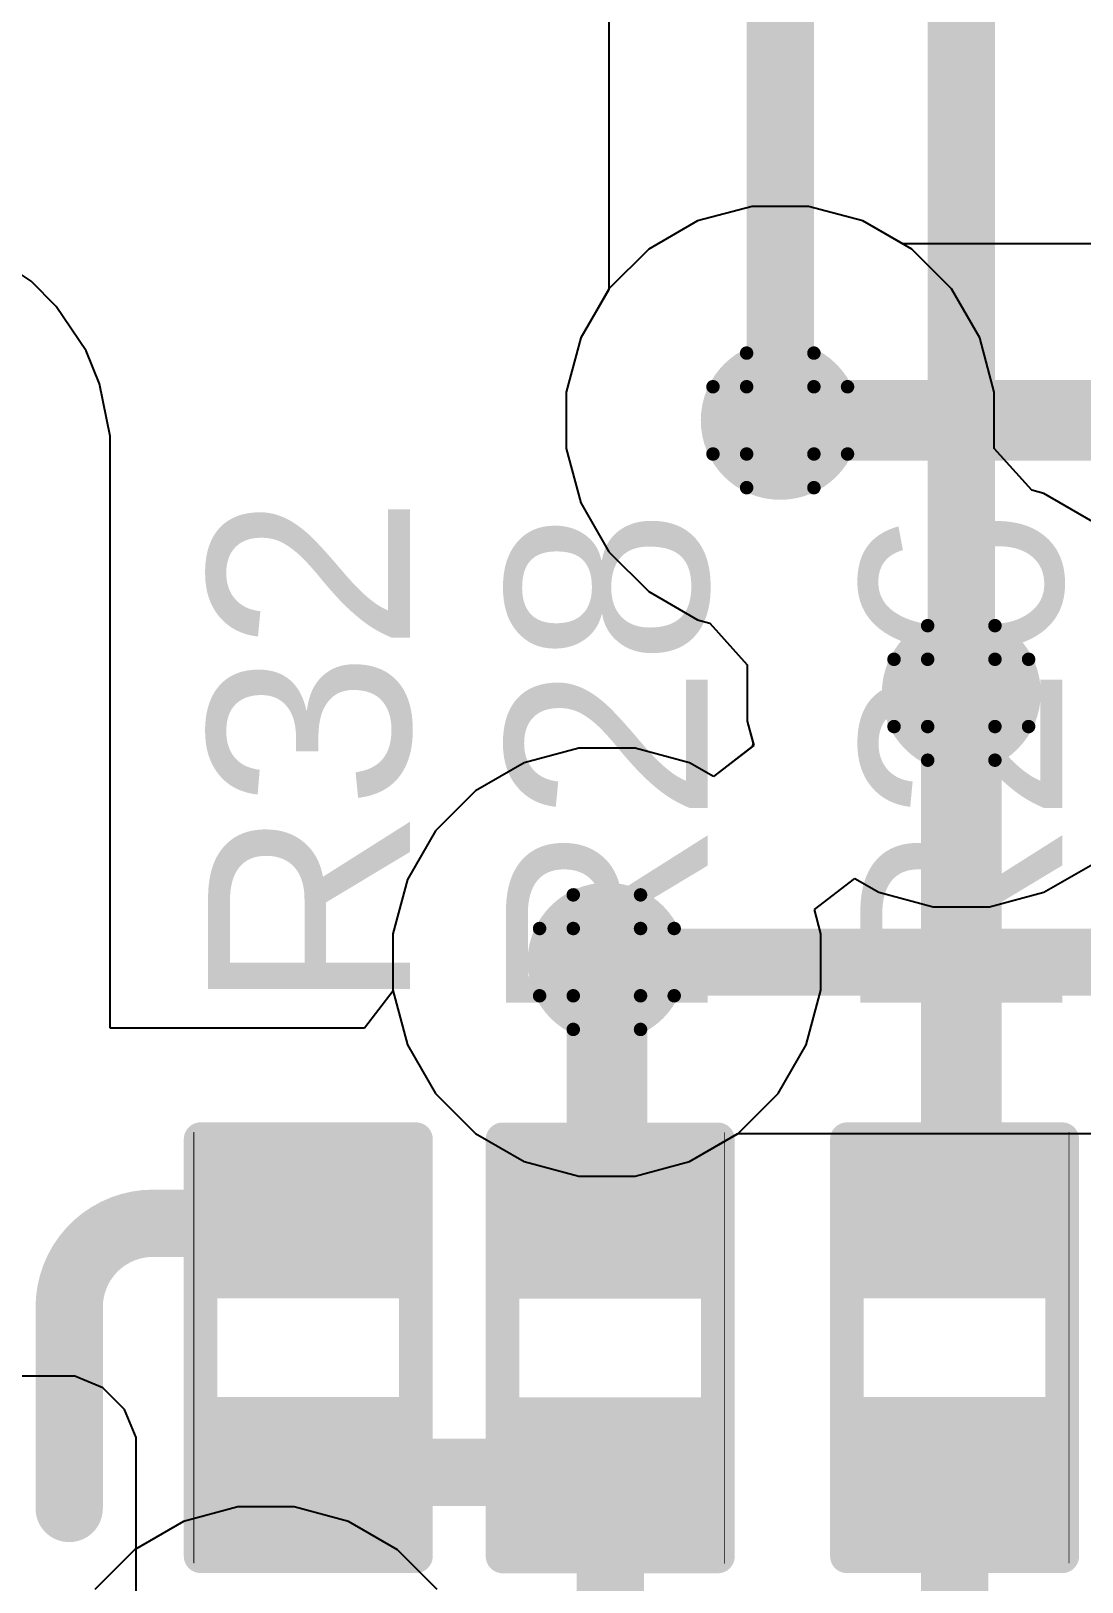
# Model space of a CAD drawing. Header units: inches. Extents: x -18 to 202, y -11 to 119.
# Drawn here: x 10.13 to 14.09, y 30.41 to 36.27 of the extents above; entities that cross this region are included whole.
import ezdxf

# ---------------------------------------------------------------- set-up
doc = ezdxf.new("R2010")
doc.units = ezdxf.units.IN
for name, color, linetype in [('Board Outline', 216, 'Continuous'), ('Bottom Layer', 5, 'Continuous'), ('Drill Drawing', 1, 'Continuous'), ('Ground', 16, 'Continuous'), ('Power', 76, 'Continuous'), ('Top Layer', 1, 'Continuous'), ('Top Overlay', 2, 'Continuous'), ('Top Paste', 8, 'Continuous'), ('Top Solder', 216, 'Continuous'), ('Via Holes', 16, 'Continuous')]:
    doc.layers.add(name, color=color, linetype=linetype)
doc.styles.add('Arial', font='', dxfattribs={"height": 0.2})
doc.styles.get('Arial').set_extended_font_data('Arial')

# ---------------------------------------------------------------- blocks, each defined once
blk = doc.blocks.new('R___0402_25')
at = {"layer": 'Top Layer'}
for points in [[(-0.6985, -0.3175), (-0.6985, 0.3175), (-0.2413, 0.3175), (-0.2413, -0.3175)], [(0.2413, -0.3175), (0.2413, 0.3175), (0.6985, 0.3175), (0.6985, -0.3175)]]:
    blk.add_hatch(color=1, dxfattribs=at).paths.add_polyline_path(points)
at = {"layer": 'Top Paste'}
for points in [[(-0.6985, -0.3175), (-0.6985, 0.3175), (-0.2413, 0.3175), (-0.2413, -0.3175)], [(0.2413, -0.3175), (0.2413, 0.3175), (0.6985, 0.3175), (0.6985, -0.3175)]]:
    blk.add_hatch(color=8, dxfattribs=at).paths.add_polyline_path(points)
at = {"layer": 'Top Solder'}
for points in [[(-0.7535, -0.3725), (-0.7535, 0.3725), (-0.1863, 0.3725), (-0.1863, -0.3725)], [(0.1863, -0.3725), (0.1863, 0.3725), (0.7535, 0.3725), (0.7535, -0.3725)]]:
    blk.add_hatch(color=216, dxfattribs=at).paths.add_polyline_path(points)
at = {"layer": 'Top Overlay'}
for points in [[(-0.7874, -0.4064, 0.127, 0.127, 0), (-0.7874, 0.4064, 0.127, 0.127, 0)], [(0.7874, 0.4064, 0.127, 0.127, 0), (-0.7874, 0.4064, 0.127, 0.127, 0)], [(0.7874, -0.4064, 0.127, 0.127, 0), (0.7874, 0.4064, 0.127, 0.127, 0)], [(0.7874, -0.4064, 0.127, 0.127, 0), (-0.7874, -0.4064, 0.127, 0.127, 0)], [(0.8128, -0.4318, 0.00323, 0.00323, 0), (-0.8128, -0.4318, 0.00323, 0.00323, 0)]]:
    blk.add_lwpolyline(points, format="xyseb", dxfattribs=at)
for points in [[(-0.8191, 0.4064, 0.0635, 0.0635, 1), (-0.7556, 0.4064, 0.0635, 0.0635, 1)], [(-0.8191, 0.4064, 0.0635, 0.0635, 1), (-0.7556, 0.4064, 0.0635, 0.0635, 1)], [(0.7556, 0.4064, 0.0635, 0.0635, 1), (0.8191, 0.4064, 0.0635, 0.0635, 1)], [(0.7556, 0.4064, 0.0635, 0.0635, 1), (0.8191, 0.4064, 0.0635, 0.0635, 1)], [(-0.8192, -0.4064, 0.0635, 0.0635, 1), (-0.7557, -0.4064, 0.0635, 0.0635, 1)], [(-0.8192, -0.4064, 0.0635, 0.0635, 1), (-0.7557, -0.4064, 0.0635, 0.0635, 1)], [(0.7556, -0.4064, 0.0635, 0.0635, 1), (0.8191, -0.4064, 0.0635, 0.0635, 1)], [(0.7556, -0.4064, 0.0635, 0.0635, 1), (0.8191, -0.4064, 0.0635, 0.0635, 1)], [(-0.8136, -0.4318, 0.00161, 0.00161, 1), (-0.812, -0.4318, 0.00161, 0.00161, 1)], [(0.812, -0.4318, 0.00161, 0.00161, 1), (0.8136, -0.4318, 0.00161, 0.00161, 1)]]:
    blk.add_lwpolyline(points, format="xyseb", close=True, dxfattribs=at)
blk = doc.blocks.new('R___0402_29')
at = {"layer": 'Top Layer'}
for points in [[(-0.6985, -0.3175), (-0.6985, 0.3175), (-0.2413, 0.3175), (-0.2413, -0.3175)], [(0.2413, -0.3175), (0.2413, 0.3175), (0.6985, 0.3175), (0.6985, -0.3175)]]:
    blk.add_hatch(color=1, dxfattribs=at).paths.add_polyline_path(points)
at = {"layer": 'Top Paste'}
for points in [[(-0.6985, -0.3175), (-0.6985, 0.3175), (-0.2413, 0.3175), (-0.2413, -0.3175)], [(0.2413, -0.3175), (0.2413, 0.3175), (0.6985, 0.3175), (0.6985, -0.3175)]]:
    blk.add_hatch(color=8, dxfattribs=at).paths.add_polyline_path(points)
at = {"layer": 'Top Solder'}
for points in [[(-0.7535, -0.3725), (-0.7535, 0.3725), (-0.1863, 0.3725), (-0.1863, -0.3725)], [(0.1863, -0.3725), (0.1863, 0.3725), (0.7535, 0.3725), (0.7535, -0.3725)]]:
    blk.add_hatch(color=216, dxfattribs=at).paths.add_polyline_path(points)
at = {"layer": 'Top Overlay'}
for points in [[(-0.7874, 0.4064, 0.127, 0.127, 0), (-0.7874, -0.4064, 0.127, 0.127, 0)], [(-0.7874, 0.4064, 0.127, 0.127, 0), (0.7874, 0.4064, 0.127, 0.127, 0)], [(0.7874, 0.4064, 0.127, 0.127, 0), (0.7874, -0.4064, 0.127, 0.127, 0)], [(-0.7874, -0.4064, 0.127, 0.127, 0), (0.7874, -0.4064, 0.127, 0.127, 0)], [(0.8128, -0.4318, 0.00323, 0.00323, 0), (-0.8128, -0.4318, 0.00323, 0.00323, 0)]]:
    blk.add_lwpolyline(points, format="xyseb", dxfattribs=at)
for points in [[(-0.8191, 0.4064, 0.0635, 0.0635, 1), (-0.7556, 0.4064, 0.0635, 0.0635, 1)], [(-0.8191, 0.4064, 0.0635, 0.0635, 1), (-0.7556, 0.4064, 0.0635, 0.0635, 1)], [(0.7556, 0.4064, 0.0635, 0.0635, 1), (0.8191, 0.4064, 0.0635, 0.0635, 1)], [(0.7556, 0.4064, 0.0635, 0.0635, 1), (0.8191, 0.4064, 0.0635, 0.0635, 1)], [(-0.8191, -0.4064, 0.0635, 0.0635, 1), (-0.7556, -0.4064, 0.0635, 0.0635, 1)], [(-0.8191, -0.4064, 0.0635, 0.0635, 1), (-0.7556, -0.4064, 0.0635, 0.0635, 1)], [(0.7557, -0.4064, 0.0635, 0.0635, 1), (0.8192, -0.4064, 0.0635, 0.0635, 1)], [(0.7557, -0.4064, 0.0635, 0.0635, 1), (0.8192, -0.4064, 0.0635, 0.0635, 1)], [(-0.8136, -0.4318, 0.00161, 0.00161, 1), (-0.812, -0.4318, 0.00161, 0.00161, 1)], [(0.812, -0.4318, 0.00161, 0.00161, 1), (0.8136, -0.4318, 0.00161, 0.00161, 1)]]:
    blk.add_lwpolyline(points, format="xyseb", close=True, dxfattribs=at)
blk = doc.blocks.new('R___0402_31')
at = {"layer": 'Top Layer'}
for points in [[(-0.6985, -0.3175), (-0.6985, 0.3175), (-0.2413, 0.3175), (-0.2413, -0.3175)], [(0.2413, -0.3175), (0.2413, 0.3175), (0.6985, 0.3175), (0.6985, -0.3175)]]:
    blk.add_hatch(color=1, dxfattribs=at).paths.add_polyline_path(points)
at = {"layer": 'Top Paste'}
for points in [[(-0.6985, -0.3175), (-0.6985, 0.3175), (-0.2413, 0.3175), (-0.2413, -0.3175)], [(0.2413, -0.3175), (0.2413, 0.3175), (0.6985, 0.3175), (0.6985, -0.3175)]]:
    blk.add_hatch(color=8, dxfattribs=at).paths.add_polyline_path(points)
at = {"layer": 'Top Solder'}
for points in [[(-0.7535, -0.3725), (-0.7535, 0.3725), (-0.1863, 0.3725), (-0.1863, -0.3725)], [(0.1863, -0.3725), (0.1863, 0.3725), (0.7535, 0.3725), (0.7535, -0.3725)]]:
    blk.add_hatch(color=216, dxfattribs=at).paths.add_polyline_path(points)
at = {"layer": 'Top Overlay'}
for points in [[(-0.7874, 0.4064, 0.127, 0.127, 0), (-0.7874, -0.4064, 0.127, 0.127, 0)], [(-0.7874, 0.4064, 0.127, 0.127, 0), (0.7874, 0.4064, 0.127, 0.127, 0)], [(0.7874, 0.4064, 0.127, 0.127, 0), (0.7874, -0.4064, 0.127, 0.127, 0)], [(-0.7874, -0.4064, 0.127, 0.127, 0), (0.7874, -0.4064, 0.127, 0.127, 0)], [(-0.8128, -0.4318, 0.00323, 0.00323, 0), (0.8128, -0.4318, 0.00323, 0.00323, 0)]]:
    blk.add_lwpolyline(points, format="xyseb", dxfattribs=at)
for points in [[(-0.8191, 0.4064, 0.0635, 0.0635, 1), (-0.7556, 0.4064, 0.0635, 0.0635, 1)], [(-0.8191, 0.4064, 0.0635, 0.0635, 1), (-0.7556, 0.4064, 0.0635, 0.0635, 1)], [(0.7556, 0.4064, 0.0635, 0.0635, 1), (0.8191, 0.4064, 0.0635, 0.0635, 1)], [(0.7556, 0.4064, 0.0635, 0.0635, 1), (0.8191, 0.4064, 0.0635, 0.0635, 1)], [(-0.8191, -0.4064, 0.0635, 0.0635, 1), (-0.7556, -0.4064, 0.0635, 0.0635, 1)], [(-0.8191, -0.4064, 0.0635, 0.0635, 1), (-0.7556, -0.4064, 0.0635, 0.0635, 1)], [(0.7557, -0.4064, 0.0635, 0.0635, 1), (0.8192, -0.4064, 0.0635, 0.0635, 1)], [(0.7557, -0.4064, 0.0635, 0.0635, 1), (0.8192, -0.4064, 0.0635, 0.0635, 1)], [(-0.8136, -0.4318, 0.00161, 0.00161, 1), (-0.812, -0.4318, 0.00161, 0.00161, 1)], [(0.812, -0.4318, 0.00161, 0.00161, 1), (0.8136, -0.4318, 0.00161, 0.00161, 1)]]:
    blk.add_lwpolyline(points, format="xyseb", close=True, dxfattribs=at)

msp = doc.modelspace()

# ---------------------------------------------------------------- hatches: boundary and pattern name
at = {"layer": 'Bottom Layer'}
h = msp.add_hatch(color=5, dxfattribs=at)
edge = h.paths.add_edge_path()
edge.add_arc((12.954, 34.798), 0.3, 0, 360)
h = msp.add_hatch(color=5, dxfattribs=at)
edge = h.paths.add_edge_path()
edge.add_arc((13.6375, 33.7689), 0.3, 0, 360)
h = msp.add_hatch(color=5, dxfattribs=at)
edge = h.paths.add_edge_path()
edge.add_arc((12.2995, 32.7524), 0.3, 0, 360)
at = {"layer": 'Ground'}
h = msp.add_hatch(color=16, dxfattribs=at)
edge = h.paths.add_edge_path()
edge.add_arc((12.954, 34.798), 0.3, 0, 360)
h = msp.add_hatch(color=16, dxfattribs=at)
edge = h.paths.add_edge_path()
edge.add_arc((13.6375, 33.7689), 0.3, 0, 360)
h = msp.add_hatch(color=16, dxfattribs=at)
edge = h.paths.add_edge_path()
edge.add_arc((12.2995, 32.7524), 0.3, 0, 360)
at = {"layer": 'Power'}
h = msp.add_hatch(color=76, dxfattribs=at)
edge = h.paths.add_edge_path()
edge.add_arc((12.954, 34.798), 0.3, 0, 360)
h = msp.add_hatch(color=76, dxfattribs=at)
edge = h.paths.add_edge_path()
edge.add_arc((13.6375, 33.7689), 0.3, 0, 360)
h = msp.add_hatch(color=76, dxfattribs=at)
edge = h.paths.add_edge_path()
edge.add_arc((12.2995, 32.7524), 0.3, 0, 360)
at = {"layer": 'Top Layer'}
h = msp.add_hatch(color=1, dxfattribs=at)
edge = h.paths.add_edge_path()
edge.add_arc((12.954, 34.798), 0.3, 0, 360)
h = msp.add_hatch(color=1, dxfattribs=at)
edge = h.paths.add_edge_path()
edge.add_arc((13.6375, 33.7689), 0.3, 0, 360)
h = msp.add_hatch(color=1, dxfattribs=at)
edge = h.paths.add_edge_path()
edge.add_arc((12.2995, 32.7524), 0.3, 0, 360)
at = {"layer": 'Via Holes'}
h = msp.add_hatch(color=7, dxfattribs=at)
edge = h.paths.add_edge_path()
edge.add_arc((12.954, 34.798), 0.15, 0, 360)
h = msp.add_hatch(color=7, dxfattribs=at)
edge = h.paths.add_edge_path()
edge.add_arc((13.6375, 33.7689), 0.15, 0, 360)
h = msp.add_hatch(color=7, dxfattribs=at)
edge = h.paths.add_edge_path()
edge.add_arc((12.2995, 32.7524), 0.15, 0, 360)

# ---------------------------------------------------------------- linework, layer by layer
at = {"layer": 'Board Outline'}
msp.add_lwpolyline([(44.2299, 62.3099, 0.254, 0.254, -3.535496), (7.5647, 62.2891, 0.254, 0.254, 0)], format="xyseb", dxfattribs=at)
at = {"layer": 'Bottom Layer'}
for p, q in [((12.8476, 35.606), (12.6421, 35.5509)), ((13.0604, 35.606), (12.8476, 35.606)), ((13.2659, 35.5509), (13.0604, 35.606)), ((12.6421, 35.5509), (12.4579, 35.4446)), ((13.4501, 35.4446), (13.2659, 35.5509)), ((12.4579, 35.4446), (12.3074, 35.2941)), ((13.6006, 35.2941), (13.4501, 35.4446)), ((12.3074, 35.2941), (12.2011, 35.1099)), ((13.7069, 35.1099), (13.6006, 35.2941)), ((12.2011, 35.1099), (12.146, 34.9044)), ((13.762, 34.9044), (13.7069, 35.1099)), ((12.146, 34.9044), (12.146, 34.6916)), ((13.762, 34.6916), (13.762, 34.9044)), ((12.146, 34.6916), (12.2011, 34.4861)), ((13.9039, 34.5341), (13.762, 34.6916)), ((13.9494, 34.5219), (13.9039, 34.5341)), ((14.1336, 34.4155), (13.9494, 34.5219)), ((12.2011, 34.4861), (12.3074, 34.3019)), ((12.3074, 34.3019), (12.4579, 34.1514)), ((12.4579, 34.1514), (12.6421, 34.0451)), ((12.6421, 34.0451), (12.6876, 34.0329)), ((12.6876, 34.0329), (12.8295, 33.8753)), ((12.8295, 33.8753), (12.8295, 33.6626)), ((12.8295, 33.6626), (12.8542, 33.5705)), ((12.1931, 33.5604), (11.9876, 33.5054)), ((12.4059, 33.5604), (12.1931, 33.5604)), ((12.6114, 33.5054), (12.4059, 33.5604)), ((12.8542, 33.5705), (12.7015, 33.4533)), ((11.9876, 33.5054), (11.8034, 33.399)), ((12.7015, 33.4533), (12.6114, 33.5054)), ((11.8034, 33.399), (11.6529, 33.2485)), ((11.6529, 33.2485), (11.5466, 33.0643)), ((13.9494, 33.016), (14.1336, 33.1224)), ((11.5466, 33.0643), (11.4915, 32.8588)), ((13.0828, 32.9509), (13.2355, 33.068)), ((13.2355, 33.068), (13.3256, 33.016)), ((13.3256, 33.016), (13.5311, 32.9609)), ((13.7439, 32.9609), (13.9494, 33.016)), ((13.1075, 32.8588), (13.0828, 32.9509)), ((13.5311, 32.9609), (13.7439, 32.9609)), ((11.4915, 32.8588), (11.4915, 32.646)), ((13.1075, 32.646), (13.1075, 32.8588)), ((11.4915, 32.646), (11.5466, 32.4405)), ((13.0524, 32.4405), (13.1075, 32.646)), ((11.5466, 32.4405), (11.6529, 32.2563)), ((12.9461, 32.2563), (13.0524, 32.4405)), ((11.6529, 32.2563), (11.8034, 32.1059)), ((12.7956, 32.1059), (12.9461, 32.2563)), ((11.8034, 32.1059), (11.9876, 31.9995)), ((12.6114, 31.9995), (12.7956, 32.1059)), ((11.9876, 31.9995), (12.1931, 31.9444)), ((12.4059, 31.9444), (12.6114, 31.9995)), ((12.1931, 31.9444), (12.4059, 31.9444))]:
    msp.add_line(p, q, dxfattribs=at)
at = {"layer": 'Drill Drawing'}
for points in [[(12.827, 34.925, 0.0508, 0.0508, 0), (12.827, 35.052, 0.0508, 0.0508, 0)], [(12.827, 35.052, 0.0508, 0.0508, 0), (13.081, 35.052, 0.0508, 0.0508, 0)], [(13.081, 34.925, 0.0508, 0.0508, 0), (13.081, 35.052, 0.0508, 0.0508, 0)], [(12.7, 34.671, 0.0508, 0.0508, 0), (12.7, 34.925, 0.0508, 0.0508, 0)], [(12.7, 34.925, 0.0508, 0.0508, 0), (12.827, 34.925, 0.0508, 0.0508, 0)], [(13.081, 34.925, 0.0508, 0.0508, 0), (13.208, 34.925, 0.0508, 0.0508, 0)], [(13.208, 34.671, 0.0508, 0.0508, 0), (13.208, 34.925, 0.0508, 0.0508, 0)], [(12.7, 34.671, 0.0508, 0.0508, 0), (12.827, 34.671, 0.0508, 0.0508, 0)], [(12.827, 34.544, 0.0508, 0.0508, 0), (12.827, 34.671, 0.0508, 0.0508, 0)], [(13.081, 34.671, 0.0508, 0.0508, 0), (13.208, 34.671, 0.0508, 0.0508, 0)], [(13.081, 34.544, 0.0508, 0.0508, 0), (13.081, 34.671, 0.0508, 0.0508, 0)], [(12.827, 34.544, 0.0508, 0.0508, 0), (13.081, 34.544, 0.0508, 0.0508, 0)], [(13.5105, 33.8959, 0.0508, 0.0508, 0), (13.5105, 34.0229, 0.0508, 0.0508, 0)], [(13.5105, 34.0229, 0.0508, 0.0508, 0), (13.7645, 34.0229, 0.0508, 0.0508, 0)], [(13.7645, 33.8959, 0.0508, 0.0508, 0), (13.7645, 34.0229, 0.0508, 0.0508, 0)], [(13.3835, 33.6419, 0.0508, 0.0508, 0), (13.3835, 33.8959, 0.0508, 0.0508, 0)], [(13.3835, 33.8959, 0.0508, 0.0508, 0), (13.5105, 33.8959, 0.0508, 0.0508, 0)], [(13.7645, 33.8959, 0.0508, 0.0508, 0), (13.8915, 33.8959, 0.0508, 0.0508, 0)], [(13.8915, 33.6419, 0.0508, 0.0508, 0), (13.8915, 33.8959, 0.0508, 0.0508, 0)], [(13.3835, 33.6419, 0.0508, 0.0508, 0), (13.5105, 33.6419, 0.0508, 0.0508, 0)], [(13.5105, 33.5149, 0.0508, 0.0508, 0), (13.5105, 33.6419, 0.0508, 0.0508, 0)], [(13.7645, 33.6419, 0.0508, 0.0508, 0), (13.8915, 33.6419, 0.0508, 0.0508, 0)], [(13.7645, 33.5149, 0.0508, 0.0508, 0), (13.7645, 33.6419, 0.0508, 0.0508, 0)], [(13.5105, 33.5149, 0.0508, 0.0508, 0), (13.7645, 33.5149, 0.0508, 0.0508, 0)], [(12.1725, 32.8794, 0.0508, 0.0508, 0), (12.1725, 33.0064, 0.0508, 0.0508, 0)], [(12.1725, 33.0064, 0.0508, 0.0508, 0), (12.4265, 33.0064, 0.0508, 0.0508, 0)], [(12.4265, 32.8794, 0.0508, 0.0508, 0), (12.4265, 33.0064, 0.0508, 0.0508, 0)], [(12.0455, 32.6254, 0.0508, 0.0508, 0), (12.0455, 32.8794, 0.0508, 0.0508, 0)], [(12.0455, 32.8794, 0.0508, 0.0508, 0), (12.1725, 32.8794, 0.0508, 0.0508, 0)], [(12.4265, 32.8794, 0.0508, 0.0508, 0), (12.5535, 32.8794, 0.0508, 0.0508, 0)], [(12.5535, 32.6254, 0.0508, 0.0508, 0), (12.5535, 32.8794, 0.0508, 0.0508, 0)], [(12.0455, 32.6254, 0.0508, 0.0508, 0), (12.1725, 32.6254, 0.0508, 0.0508, 0)], [(12.1725, 32.4984, 0.0508, 0.0508, 0), (12.1725, 32.6254, 0.0508, 0.0508, 0)], [(12.4265, 32.6254, 0.0508, 0.0508, 0), (12.5535, 32.6254, 0.0508, 0.0508, 0)], [(12.4265, 32.4984, 0.0508, 0.0508, 0), (12.4265, 32.6254, 0.0508, 0.0508, 0)], [(12.1725, 32.4984, 0.0508, 0.0508, 0), (12.4265, 32.4984, 0.0508, 0.0508, 0)]]:
    msp.add_lwpolyline(points, format="xyseb", dxfattribs=at)
for points in [[(12.8143, 35.052, 0.0254, 0.0254, 1), (12.8397, 35.052, 0.0254, 0.0254, 1)], [(12.8143, 35.052, 0.0254, 0.0254, 1), (12.8397, 35.052, 0.0254, 0.0254, 1)], [(13.0683, 35.052, 0.0254, 0.0254, 1), (13.0937, 35.052, 0.0254, 0.0254, 1)], [(13.0683, 35.052, 0.0254, 0.0254, 1), (13.0937, 35.052, 0.0254, 0.0254, 1)], [(12.6873, 34.925, 0.0254, 0.0254, 1), (12.7127, 34.925, 0.0254, 0.0254, 1)], [(12.6873, 34.925, 0.0254, 0.0254, 1), (12.7127, 34.925, 0.0254, 0.0254, 1)], [(12.8143, 34.925, 0.0254, 0.0254, 1), (12.8397, 34.925, 0.0254, 0.0254, 1)], [(12.8143, 34.925, 0.0254, 0.0254, 1), (12.8397, 34.925, 0.0254, 0.0254, 1)], [(13.0683, 34.925, 0.0254, 0.0254, 1), (13.0937, 34.925, 0.0254, 0.0254, 1)], [(13.0683, 34.925, 0.0254, 0.0254, 1), (13.0937, 34.925, 0.0254, 0.0254, 1)], [(13.1953, 34.925, 0.0254, 0.0254, 1), (13.2207, 34.925, 0.0254, 0.0254, 1)], [(13.1953, 34.925, 0.0254, 0.0254, 1), (13.2207, 34.925, 0.0254, 0.0254, 1)], [(12.6873, 34.671, 0.0254, 0.0254, 1), (12.7127, 34.671, 0.0254, 0.0254, 1)], [(12.6873, 34.671, 0.0254, 0.0254, 1), (12.7127, 34.671, 0.0254, 0.0254, 1)], [(12.8143, 34.671, 0.0254, 0.0254, 1), (12.8397, 34.671, 0.0254, 0.0254, 1)], [(12.8143, 34.671, 0.0254, 0.0254, 1), (12.8397, 34.671, 0.0254, 0.0254, 1)], [(13.0683, 34.671, 0.0254, 0.0254, 1), (13.0937, 34.671, 0.0254, 0.0254, 1)], [(13.0683, 34.671, 0.0254, 0.0254, 1), (13.0937, 34.671, 0.0254, 0.0254, 1)], [(13.1953, 34.671, 0.0254, 0.0254, 1), (13.2207, 34.671, 0.0254, 0.0254, 1)], [(13.1953, 34.671, 0.0254, 0.0254, 1), (13.2207, 34.671, 0.0254, 0.0254, 1)], [(12.8143, 34.544, 0.0254, 0.0254, 1), (12.8397, 34.544, 0.0254, 0.0254, 1)], [(12.8143, 34.544, 0.0254, 0.0254, 1), (12.8397, 34.544, 0.0254, 0.0254, 1)], [(13.0683, 34.544, 0.0254, 0.0254, 1), (13.0937, 34.544, 0.0254, 0.0254, 1)], [(13.0683, 34.544, 0.0254, 0.0254, 1), (13.0937, 34.544, 0.0254, 0.0254, 1)], [(13.4978, 34.0229, 0.0254, 0.0254, 1), (13.5232, 34.0229, 0.0254, 0.0254, 1)], [(13.4978, 34.0229, 0.0254, 0.0254, 1), (13.5232, 34.0229, 0.0254, 0.0254, 1)], [(13.7518, 34.0229, 0.0254, 0.0254, 1), (13.7772, 34.0229, 0.0254, 0.0254, 1)], [(13.7518, 34.0229, 0.0254, 0.0254, 1), (13.7772, 34.0229, 0.0254, 0.0254, 1)], [(13.3708, 33.8959, 0.0254, 0.0254, 1), (13.3962, 33.8959, 0.0254, 0.0254, 1)], [(13.3708, 33.8959, 0.0254, 0.0254, 1), (13.3962, 33.8959, 0.0254, 0.0254, 1)], [(13.4978, 33.8959, 0.0254, 0.0254, 1), (13.5232, 33.8959, 0.0254, 0.0254, 1)], [(13.4978, 33.8959, 0.0254, 0.0254, 1), (13.5232, 33.8959, 0.0254, 0.0254, 1)], [(13.7518, 33.8959, 0.0254, 0.0254, 1), (13.7772, 33.8959, 0.0254, 0.0254, 1)], [(13.7518, 33.8959, 0.0254, 0.0254, 1), (13.7772, 33.8959, 0.0254, 0.0254, 1)], [(13.8788, 33.8959, 0.0254, 0.0254, 1), (13.9042, 33.8959, 0.0254, 0.0254, 1)], [(13.8788, 33.8959, 0.0254, 0.0254, 1), (13.9042, 33.8959, 0.0254, 0.0254, 1)], [(13.3708, 33.6419, 0.0254, 0.0254, 1), (13.3962, 33.6419, 0.0254, 0.0254, 1)], [(13.3708, 33.6419, 0.0254, 0.0254, 1), (13.3962, 33.6419, 0.0254, 0.0254, 1)], [(13.4978, 33.6419, 0.0254, 0.0254, 1), (13.5232, 33.6419, 0.0254, 0.0254, 1)], [(13.4978, 33.6419, 0.0254, 0.0254, 1), (13.5232, 33.6419, 0.0254, 0.0254, 1)], [(13.7518, 33.6419, 0.0254, 0.0254, 1), (13.7772, 33.6419, 0.0254, 0.0254, 1)], [(13.7518, 33.6419, 0.0254, 0.0254, 1), (13.7772, 33.6419, 0.0254, 0.0254, 1)], [(13.8788, 33.6419, 0.0254, 0.0254, 1), (13.9042, 33.6419, 0.0254, 0.0254, 1)], [(13.8788, 33.6419, 0.0254, 0.0254, 1), (13.9042, 33.6419, 0.0254, 0.0254, 1)], [(13.4978, 33.5149, 0.0254, 0.0254, 1), (13.5232, 33.5149, 0.0254, 0.0254, 1)], [(13.4978, 33.5149, 0.0254, 0.0254, 1), (13.5232, 33.5149, 0.0254, 0.0254, 1)], [(13.7518, 33.5149, 0.0254, 0.0254, 1), (13.7772, 33.5149, 0.0254, 0.0254, 1)], [(13.7518, 33.5149, 0.0254, 0.0254, 1), (13.7772, 33.5149, 0.0254, 0.0254, 1)], [(12.1598, 33.0064, 0.0254, 0.0254, 1), (12.1852, 33.0064, 0.0254, 0.0254, 1)], [(12.1598, 33.0064, 0.0254, 0.0254, 1), (12.1852, 33.0064, 0.0254, 0.0254, 1)], [(12.4138, 33.0064, 0.0254, 0.0254, 1), (12.4392, 33.0064, 0.0254, 0.0254, 1)], [(12.4138, 33.0064, 0.0254, 0.0254, 1), (12.4392, 33.0064, 0.0254, 0.0254, 1)], [(12.0328, 32.8794, 0.0254, 0.0254, 1), (12.0582, 32.8794, 0.0254, 0.0254, 1)], [(12.0328, 32.8794, 0.0254, 0.0254, 1), (12.0582, 32.8794, 0.0254, 0.0254, 1)], [(12.1598, 32.8794, 0.0254, 0.0254, 1), (12.1852, 32.8794, 0.0254, 0.0254, 1)], [(12.1598, 32.8794, 0.0254, 0.0254, 1), (12.1852, 32.8794, 0.0254, 0.0254, 1)], [(12.4138, 32.8794, 0.0254, 0.0254, 1), (12.4392, 32.8794, 0.0254, 0.0254, 1)], [(12.4138, 32.8794, 0.0254, 0.0254, 1), (12.4392, 32.8794, 0.0254, 0.0254, 1)], [(12.5408, 32.8794, 0.0254, 0.0254, 1), (12.5662, 32.8794, 0.0254, 0.0254, 1)], [(12.5408, 32.8794, 0.0254, 0.0254, 1), (12.5662, 32.8794, 0.0254, 0.0254, 1)], [(12.0328, 32.6254, 0.0254, 0.0254, 1), (12.0582, 32.6254, 0.0254, 0.0254, 1)], [(12.0328, 32.6254, 0.0254, 0.0254, 1), (12.0582, 32.6254, 0.0254, 0.0254, 1)], [(12.1598, 32.6254, 0.0254, 0.0254, 1), (12.1852, 32.6254, 0.0254, 0.0254, 1)], [(12.1598, 32.6254, 0.0254, 0.0254, 1), (12.1852, 32.6254, 0.0254, 0.0254, 1)], [(12.4138, 32.6254, 0.0254, 0.0254, 1), (12.4392, 32.6254, 0.0254, 0.0254, 1)], [(12.4138, 32.6254, 0.0254, 0.0254, 1), (12.4392, 32.6254, 0.0254, 0.0254, 1)], [(12.5408, 32.6254, 0.0254, 0.0254, 1), (12.5662, 32.6254, 0.0254, 0.0254, 1)], [(12.5408, 32.6254, 0.0254, 0.0254, 1), (12.5662, 32.6254, 0.0254, 0.0254, 1)], [(12.1598, 32.4984, 0.0254, 0.0254, 1), (12.1852, 32.4984, 0.0254, 0.0254, 1)], [(12.1598, 32.4984, 0.0254, 0.0254, 1), (12.1852, 32.4984, 0.0254, 0.0254, 1)], [(12.4138, 32.4984, 0.0254, 0.0254, 1), (12.4392, 32.4984, 0.0254, 0.0254, 1)], [(12.4138, 32.4984, 0.0254, 0.0254, 1), (12.4392, 32.4984, 0.0254, 0.0254, 1)]]:
    msp.add_lwpolyline(points, format="xyseb", close=True, dxfattribs=at)
at = {"layer": 'Ground'}
for p, q in [((12.8476, 35.606), (12.6421, 35.5509)), ((13.0604, 35.606), (12.8476, 35.606)), ((13.2659, 35.5509), (13.0604, 35.606)), ((12.6421, 35.5509), (12.4579, 35.4446)), ((13.4501, 35.4446), (13.2659, 35.5509)), ((12.4579, 35.4446), (12.3074, 35.2941)), ((13.6006, 35.2941), (13.4501, 35.4446)), ((12.3074, 35.2941), (12.2011, 35.1099)), ((13.7069, 35.1099), (13.6006, 35.2941)), ((12.2011, 35.1099), (12.146, 34.9044)), ((13.762, 34.9044), (13.7069, 35.1099)), ((12.146, 34.9044), (12.146, 34.6916)), ((13.762, 34.6916), (13.762, 34.9044)), ((12.146, 34.6916), (12.2011, 34.4861)), ((13.9039, 34.5341), (13.762, 34.6916)), ((13.9494, 34.5219), (13.9039, 34.5341)), ((14.1336, 34.4155), (13.9494, 34.5219)), ((12.2011, 34.4861), (12.3074, 34.3019)), ((12.3074, 34.3019), (12.4579, 34.1514)), ((12.4579, 34.1514), (12.6421, 34.0451)), ((12.6421, 34.0451), (12.6876, 34.0329)), ((12.6876, 34.0329), (12.8295, 33.8753)), ((12.8295, 33.8753), (12.8295, 33.6626)), ((12.8295, 33.6626), (12.8542, 33.5705)), ((12.1931, 33.5604), (11.9876, 33.5054)), ((12.4059, 33.5604), (12.1931, 33.5604)), ((12.6114, 33.5054), (12.4059, 33.5604)), ((12.8542, 33.5705), (12.7015, 33.4533)), ((11.9876, 33.5054), (11.8034, 33.399)), ((12.7015, 33.4533), (12.6114, 33.5054)), ((11.8034, 33.399), (11.6529, 33.2485)), ((11.6529, 33.2485), (11.5466, 33.0643)), ((13.9494, 33.016), (14.1336, 33.1224)), ((11.5466, 33.0643), (11.4915, 32.8588)), ((13.0828, 32.9509), (13.2355, 33.068)), ((13.2355, 33.068), (13.3256, 33.016)), ((13.3256, 33.016), (13.5311, 32.9609)), ((13.7439, 32.9609), (13.9494, 33.016)), ((13.1075, 32.8588), (13.0828, 32.9509)), ((13.5311, 32.9609), (13.7439, 32.9609)), ((11.4915, 32.8588), (11.4915, 32.646)), ((13.1075, 32.646), (13.1075, 32.8588)), ((11.4915, 32.646), (11.5466, 32.4405)), ((13.0524, 32.4405), (13.1075, 32.646)), ((11.5466, 32.4405), (11.6529, 32.2563)), ((12.9461, 32.2563), (13.0524, 32.4405)), ((11.6529, 32.2563), (11.8034, 32.1059)), ((12.7956, 32.1059), (12.9461, 32.2563)), ((11.8034, 32.1059), (11.9876, 31.9995)), ((12.6114, 31.9995), (12.7956, 32.1059)), ((11.9876, 31.9995), (12.1931, 31.9444)), ((12.4059, 31.9444), (12.6114, 31.9995)), ((12.1931, 31.9444), (12.4059, 31.9444))]:
    msp.add_line(p, q, dxfattribs=at)
at = {"layer": 'Power'}
for p, q in [((12.3066, 39.3068), (12.3066, 35.2926)), ((12.3066, 35.2926), (12.2011, 35.1099)), ((12.2011, 35.1099), (12.146, 34.9044)), ((12.146, 34.9044), (12.146, 34.6916)), ((12.146, 34.6916), (12.2011, 34.4861)), ((12.2011, 34.4861), (12.3074, 34.3019)), ((12.3074, 34.3019), (12.4579, 34.1514)), ((12.4579, 34.1514), (12.6421, 34.0451)), ((12.6421, 34.0451), (12.6876, 34.0329)), ((12.6876, 34.0329), (12.8295, 33.8753)), ((12.8295, 33.8753), (12.8295, 33.6626)), ((12.8295, 33.6626), (12.8523, 33.5777)), ((12.1931, 33.5604), (11.9876, 33.5054)), ((12.4059, 33.5604), (12.1931, 33.5604)), ((12.6114, 33.5054), (12.4059, 33.5604)), ((12.8485, 33.5661), (12.7015, 33.4533)), ((12.8523, 33.5777), (12.8485, 33.5661)), ((11.9876, 33.5054), (11.8034, 33.399)), ((12.7015, 33.4533), (12.6114, 33.5054)), ((11.8034, 33.399), (11.6529, 33.2485)), ((11.6529, 33.2485), (11.5466, 33.0643)), ((11.5466, 33.0643), (11.4915, 32.8588)), ((11.4915, 32.8588), (11.4915, 32.646)), ((11.4915, 32.646), (11.5466, 32.4405)), ((11.5466, 32.4405), (11.6529, 32.2563)), ((11.6529, 32.2563), (11.8034, 32.1059)), ((11.8034, 32.1059), (11.9876, 31.9995)), ((12.6114, 31.9995), (12.7941, 32.105)), ((12.7941, 32.105), (18.7626, 32.105)), ((11.9876, 31.9995), (12.1931, 31.9444)), ((12.4059, 31.9444), (12.6114, 31.9995)), ((12.1931, 31.9444), (12.4059, 31.9444)), ((10.9061, 30.6955), (10.7006, 30.6404)), ((11.1188, 30.6955), (10.9061, 30.6955)), ((11.3243, 30.6404), (11.1188, 30.6955)), ((10.7006, 30.6404), (10.5163, 30.534)), ((11.5085, 30.534), (11.3243, 30.6404)), ((10.5163, 30.534), (10.3659, 30.3836)), ((11.659, 30.3836), (11.5085, 30.534))]:
    msp.add_line(p, q, dxfattribs=at)
for points in [[(12.954, 34.798, 0.254, 0.254, 0), (12.954, 44.8348, 0.254, 0.254, 0)], [(13.6375, 33.7689, 0.254, 0.254, 0), (13.6375, 43.5648, 0.254, 0.254, 0)], [(12.2995, 32.7524, 0.254, 0.254, 0), (18.7626, 32.7524, 0.254, 0.254, 0)]]:
    msp.add_lwpolyline(points, format="xyseb", dxfattribs=at)
for points in [[(12.8905, 34.798, 0.127, 0.127, 1), (13.0175, 34.798, 0.127, 0.127, 1)], [(13.574, 33.7689, 0.127, 0.127, 1), (13.701, 33.7689, 0.127, 0.127, 1)], [(12.236, 32.7524, 0.127, 0.127, 1), (12.363, 32.7524, 0.127, 0.127, 1)]]:
    msp.add_lwpolyline(points, format="xyseb", close=True, dxfattribs=at)
at = {"layer": 'Top Layer'}
for p, q in [((12.8476, 35.606), (12.6421, 35.5509)), ((13.0604, 35.606), (12.8476, 35.606)), ((13.2659, 35.5509), (13.0604, 35.606)), ((12.6421, 35.5509), (12.4579, 35.4446)), ((13.4163, 35.4641), (13.2659, 35.5509)), ((10.1258, 35.3235), (9.9578, 35.4358)), ((12.4579, 35.4446), (12.3074, 35.2941)), ((14.3601, 35.4641), (13.4163, 35.4641)), ((10.2208, 35.2285), (10.1258, 35.3235)), ((12.3074, 35.2941), (12.2011, 35.1099)), ((10.3331, 35.0605), (10.2208, 35.2285)), ((12.2011, 35.1099), (12.146, 34.9044)), ((10.3845, 34.9364), (10.3331, 35.0605)), ((10.3331, 35.0605), (10.3331, 35.0605)), ((10.424, 34.7382), (10.3845, 34.9364)), ((12.146, 34.9044), (12.146, 34.6916)), ((10.4239, 32.5031), (10.424, 34.7382)), ((12.146, 34.6916), (12.2011, 34.4861)), ((12.2011, 34.4861), (12.3074, 34.3019)), ((12.3074, 34.3019), (12.4579, 34.1514)), ((12.4579, 34.1514), (12.6421, 34.0451)), ((12.6421, 34.0451), (12.6876, 34.0329)), ((12.6876, 34.0329), (12.8295, 33.8753)), ((12.8295, 33.8753), (12.8295, 33.6626)), ((12.8295, 33.6626), (12.8542, 33.5705)), ((12.1931, 33.5604), (11.9876, 33.5054)), ((12.4059, 33.5604), (12.1931, 33.5604)), ((12.6114, 33.5054), (12.4059, 33.5604)), ((12.8542, 33.5705), (12.7015, 33.4533)), ((11.9876, 33.5054), (11.8034, 33.399)), ((12.7015, 33.4533), (12.6114, 33.5054)), ((11.8034, 33.399), (11.6529, 33.2485)), ((11.6529, 33.2485), (11.5466, 33.0643)), ((11.5466, 33.0643), (11.4915, 32.8588)), ((11.4915, 32.8588), (11.4915, 32.646)), ((11.492, 32.6442), (11.3838, 32.5031)), ((11.4915, 32.646), (11.492, 32.6442)), ((11.3838, 32.5031), (10.4239, 32.5031)), ((10.2336, 31.1888), (4.4127, 31.1888)), ((10.291, 31.1888), (10.2336, 31.1888)), ((10.2336, 31.1888), (10.2336, 31.1888)), ((10.397, 31.1449), (10.291, 31.1888)), ((10.4782, 31.0637), (10.397, 31.1449)), ((10.5221, 30.9577), (10.4782, 31.0637)), ((10.5221, 30.9003), (10.5221, 30.9577)), ((10.5221, 27.639), (10.5221, 30.9003))]:
    msp.add_line(p, q, dxfattribs=at)
for points in [[(12.954, 34.798, 0.3048, 0.3048, 0), (14.3601, 34.798, 0.3048, 0.3048, 0)], [(13.6375, 31.7918, 0.3048, 0.3048, 0), (13.6375, 33.7689, 0.3048, 0.3048, 0)], [(12.2995, 31.7658, 0.3048, 0.3048, 0), (12.2995, 32.7524, 0.3048, 0.3048, 0)], [(13.6121, 31.7664, 0.3048, 0.3048, 0), (13.6375, 31.7918, 0.3048, 0.3048, 0)], [(10.2695, 31.4498, 0.254, 0.254, -0.414214), (10.5863, 31.7665, 0.254, 0.254, 0)], [(10.5863, 31.7665, 0.254, 0.254, 0), (11.1721, 31.7665, 0.254, 0.254, 0)], [(10.2695, 30.6895, 0.254, 0.254, 0), (10.2695, 31.4498, 0.254, 0.254, 0)], [(11.1721, 30.826, 0.254, 0.254, 0), (11.1721, 30.8267, 0.254, 0.254, 0)], [(11.1721, 30.826, 0.254, 0.254, 0), (12.3121, 30.826, 0.254, 0.254, 0)], [(12.3121, 28.439, 0.254, 0.254, 0), (12.3121, 30.826, 0.254, 0.254, 0)], [(13.6121, 28.439, 0.254, 0.254, 0), (13.6121, 30.8266, 0.254, 0.254, 0)]]:
    msp.add_lwpolyline(points, format="xyseb", dxfattribs=at)
for points in [[(12.8778, 34.798, 0.1524, 0.1524, 1), (13.0302, 34.798, 0.1524, 0.1524, 1)], [(13.5613, 33.7689, 0.1524, 0.1524, 1), (13.7137, 33.7689, 0.1524, 0.1524, 1)], [(12.2233, 32.7524, 0.1524, 0.1524, 1), (12.3757, 32.7524, 0.1524, 0.1524, 1)], [(12.2233, 31.7658, 0.1524, 0.1524, 1), (12.3757, 31.7658, 0.1524, 0.1524, 1)], [(13.5359, 31.7664, 0.1524, 0.1524, 1), (13.6883, 31.7664, 0.1524, 0.1524, 1)], [(13.5613, 31.7918, 0.1524, 0.1524, 1), (13.7137, 31.7918, 0.1524, 0.1524, 1)], [(13.5613, 31.7918, 0.1524, 0.1524, 1), (13.7137, 31.7918, 0.1524, 0.1524, 1)], [(10.5228, 31.7665, 0.127, 0.127, 1), (10.6498, 31.7665, 0.127, 0.127, 1)], [(10.5228, 31.7665, 0.127, 0.127, 1), (10.6498, 31.7665, 0.127, 0.127, 1)], [(11.1086, 31.7665, 0.127, 0.127, 1), (11.2356, 31.7665, 0.127, 0.127, 1)], [(10.206, 31.4498, 0.127, 0.127, 1), (10.333, 31.4498, 0.127, 0.127, 1)], [(10.206, 31.4498, 0.127, 0.127, 1), (10.333, 31.4498, 0.127, 0.127, 1)], [(11.1086, 30.8267, 0.127, 0.127, 1), (11.2356, 30.8267, 0.127, 0.127, 1)], [(11.1086, 30.826, 0.127, 0.127, 1), (11.2356, 30.826, 0.127, 0.127, 1)], [(11.1086, 30.826, 0.127, 0.127, 1), (11.2356, 30.826, 0.127, 0.127, 1)], [(12.2486, 30.826, 0.127, 0.127, 1), (12.3756, 30.826, 0.127, 0.127, 1)], [(12.2486, 30.826, 0.127, 0.127, 1), (12.3756, 30.826, 0.127, 0.127, 1)], [(13.5486, 30.8266, 0.127, 0.127, 1), (13.6756, 30.8266, 0.127, 0.127, 1)], [(10.206, 30.6895, 0.127, 0.127, 1), (10.333, 30.6895, 0.127, 0.127, 1)]]:
    msp.add_lwpolyline(points, format="xyseb", close=True, dxfattribs=at)

# ---------------------------------------------------------------- block references
for name, p, rotation in [('R___0402_25', (11.1721, 31.2966), 270), ('R___0402_29', (12.3121, 31.2959), 90), ('R___0402_31', (13.6121, 31.2964), 90)]:
    msp.add_blockref(name, p, dxfattribs=dict(rotation=rotation))

# ---------------------------------------------------------------- texts
at = {"layer": 'Top Overlay', "style": 'Arial'}
for s, p in [('R32', (11.5559, 32.5634)), ('R28', (12.6804, 32.5123)), ('R26', (14.0184, 32.5123))]:
    msp.add_text(s, height=0.762, rotation=90, dxfattribs=at).set_placement(p)

doc.saveas('drawing.dxf')
